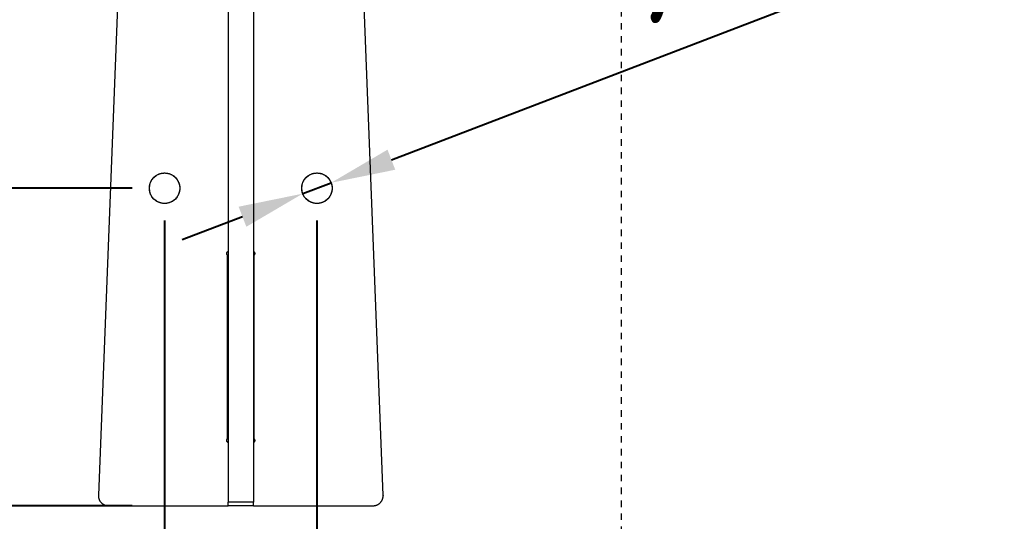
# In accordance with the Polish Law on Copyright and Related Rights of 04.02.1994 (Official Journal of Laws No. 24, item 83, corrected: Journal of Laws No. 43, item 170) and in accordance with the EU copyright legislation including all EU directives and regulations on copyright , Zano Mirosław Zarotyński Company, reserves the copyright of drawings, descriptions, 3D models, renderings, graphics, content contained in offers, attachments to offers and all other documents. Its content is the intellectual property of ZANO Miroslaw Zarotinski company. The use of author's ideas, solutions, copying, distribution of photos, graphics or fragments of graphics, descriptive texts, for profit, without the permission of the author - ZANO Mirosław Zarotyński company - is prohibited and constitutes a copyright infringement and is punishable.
# Model space of a CAD drawing. Header units: inches. Extents: x -12 to 193, y -19 to 105.
# Drawn here: x -2.96 to 12.38, y -10.54 to -2.77 of the extents above; entities that cross this region are included whole.
import ezdxf

# ---------------------------------------------------------------- set-up
doc = ezdxf.new("R2010")
doc.units = ezdxf.units.IN
doc.linetypes.add('HIDDEN', pattern=[1.905, 1.27, -0.635])
for name, color, linetype, lineweight in [('ZANO_R', 7, 'Continuous', 0), ('ZANO_R_przerywana', 250, 'HIDDEN', 0), ('ZANO_W', 1, 'Continuous', 0)]:
    doc.layers.add(name, color=color, linetype=linetype, lineweight=lineweight)
doc.styles.get("Standard").update_dxf_attribs({"font": 'arial.ttf'})
doc.dimstyles.new('amerykanie', dxfattribs={"dimtxt": 50, "dimasz": 50, "dimexe": 0.5, "dimexo": 0.5, "dimgap": 1, "dimtad": 1, "dimdec": 0, "dimzin": 0, "dimlunit": 5, "dimtxsty": 'Standard', "dimcen": 0.09, "dimclrd": 1, "dimclre": 1, "dimclrt": 1, "dimazin": 0, "dimtfac": 1, "dimtdec": 0, "dimtmove": 0, "dimatfit": 3, "dimfxl": 1, "dimtzin": 0, "dimarcsym": 1})

# ---------------------------------------------------------------- blocks, each defined once
blk = doc.blocks.new('*D363')
at = {"layer": 'ZANO_W', "color": 1, "lineweight": -2}
for p, q in [((-0.716, -5.879), (-0.716, -15.651)), ((1.647, -5.879), (1.647, -15.651)), ((-1.716, -15.151), (-2.716, -15.151)), ((-0.716, -15.151), (1.647, -15.151)), ((2.098, -17.881), (0.465, -15.151)), ((2.647, -15.151), (3.647, -15.151)), ((7.981, -17.881), (2.098, -17.881))]:
    blk.add_line(p, q, dxfattribs=at)
at = {"layer": 'ZANO_W', "color": 1}
for points in [[(-1.716, -15.317), (-1.716, -14.984), (-0.716, -15.151)], [(2.647, -14.984), (2.647, -15.317), (1.647, -15.151)]]:
    blk.add_solid(points, dxfattribs=at)
at = {"layer": 'ZANO_W', "color": 1, "insert": (5.04, -16.54), "char_height": 1.625, "attachment_point": 5}
blk.add_mtext('2 3/8', dxfattribs=at)
blk = doc.blocks.new('*D364')
at = {"layer": 'ZANO_W', "color": 1, "lineweight": -2}
for p, q in [((1.647, -5.879), (1.647, -15.651)), ((31.568, -5.879), (31.568, -15.651)), ((2.647, -15.151), (30.568, -15.151))]:
    blk.add_line(p, q, dxfattribs=at)
at = {"layer": 'ZANO_W', "color": 1}
for points in [[(2.647, -14.984), (2.647, -15.317), (1.647, -15.151)], [(30.568, -15.317), (30.568, -14.984), (31.568, -15.151)]]:
    blk.add_solid(points, dxfattribs=at)
at = {"layer": 'ZANO_W', "color": 1, "insert": (16.607, -13.811), "char_height": 1.625, "attachment_point": 5}
blk.add_mtext('29 15/16', dxfattribs=at)
blk = doc.blocks.new('*D368')
at = {"layer": 'ZANO_W', "color": 1, "lineweight": -2}
for p, q in [((-1.216, 2.956), (-6.384, 2.956)), ((-5.884, -4.379), (-5.884, 1.956)), ((-1.216, -5.379), (-6.384, -5.379))]:
    blk.add_line(p, q, dxfattribs=at)
at = {"layer": 'ZANO_W', "color": 1}
for points in [[(-5.718, 1.956), (-6.051, 1.956), (-5.884, 2.956)], [(-6.051, -4.379), (-5.718, -4.379), (-5.884, -5.379)]]:
    blk.add_solid(points, dxfattribs=at)
at = {"layer": 'ZANO_W', "color": 1, "insert": (-7.224, -1.211), "char_height": 1.625, "attachment_point": 5, "rotation": 90}
blk.add_mtext('8 5/16', dxfattribs=at)
blk = doc.blocks.new('*D369')
at = {"layer": 'ZANO_W', "color": 1, "lineweight": -2}
for p, q in [((-8.396, 1.327), (-8.396, -7.114)), ((-1.216, -5.379), (-6.384, -5.379)), ((-5.884, -6.379), (-5.884, -9.3)), ((-8.396, -7.114), (-5.884, -7.839)), ((-1.216, -10.3), (-6.384, -10.3))]:
    blk.add_line(p, q, dxfattribs=at)
at = {"layer": 'ZANO_W', "color": 1}
for points in [[(-5.718, -6.379), (-6.051, -6.379), (-5.884, -5.379)], [(-6.051, -9.3), (-5.718, -9.3), (-5.884, -10.3)]]:
    blk.add_solid(points, dxfattribs=at)
at = {"layer": 'ZANO_W', "color": 1, "insert": (-9.736, -2.893), "char_height": 1.625, "attachment_point": 5, "rotation": 90}
blk.add_mtext('4 15/16', dxfattribs=at)
blk = doc.blocks.new('*D371')
at = {"layer": 'ZANO_W', "color": 1, "lineweight": -2}
for p, q in [((2.801, -4.937), (11.999, -1.416)), ((1.426, -5.463), (1.867, -5.294)), ((0.492, -5.821), (-0.442, -6.178))]:
    blk.add_line(p, q, dxfattribs=at)
at = {"layer": 'ZANO_W', "color": 1}
for points in [[(2.741, -4.781), (2.861, -5.092), (1.867, -5.294)], [(0.552, -5.976), (0.432, -5.665), (1.426, -5.463)]]:
    blk.add_solid(points, dxfattribs=at)
at = {"layer": 'ZANO_W', "color": 1, "insert": (8.842, -1.152), "char_height": 1.625, "attachment_point": 5, "rotation": 20.9449}
blk.add_mtext('∅1/2', dxfattribs=at)

msp = doc.modelspace()

# ---------------------------------------------------------------- linework, layer by layer
at = {"layer": 'ZANO_R'}
for p, q in [((0.26856, 3.00879), (0.26856, -10.24711)), ((0.66226, 3.00879), (0.66226, -10.24711)), ((-1.23832, 2.80462), (-1.74278, -10.13632)), ((2.6736, -10.13632), (2.16914, 2.80462)), ((-0.8925, -5.22204), (-0.88699, -5.21603)), ((-0.88699, -5.21603), (-0.88128, -5.21021)), ((-0.88128, -5.21021), (-0.87536, -5.20459)), ((-0.87536, -5.20459), (-0.86926, -5.19919)), ((-0.86926, -5.19919), (-0.86297, -5.19399)), ((-0.86297, -5.19399), (-0.85651, -5.18902)), ((-0.85651, -5.18902), (-0.84988, -5.18427)), ((-0.84988, -5.18427), (-0.84309, -5.17976)), ((-0.84309, -5.17976), (-0.83615, -5.17548)), ((-0.83615, -5.17548), (-0.82906, -5.17144)), ((-0.82906, -5.17144), (-0.82184, -5.16765)), ((-0.82184, -5.16765), (-0.81449, -5.16411)), ((-0.81449, -5.16411), (-0.80703, -5.16083)), ((-0.80703, -5.16083), (-0.79946, -5.15781)), ((-0.79946, -5.15781), (-0.79178, -5.15505)), ((-0.79178, -5.15505), (-0.78402, -5.15256)), ((-0.78402, -5.15256), (-0.77617, -5.15033)), ((-0.77617, -5.15033), (-0.76825, -5.14838)), ((-0.76825, -5.14838), (-0.76027, -5.1467)), ((-0.76027, -5.1467), (-0.75224, -5.1453)), ((-0.75224, -5.1453), (-0.74416, -5.14418)), ((-0.74416, -5.14418), (-0.73605, -5.14334)), ((-0.73605, -5.14334), (-0.72792, -5.14277)), ((-0.72792, -5.14277), (-0.71977, -5.14249)), ((-0.71977, -5.14249), (-0.71161, -5.14249)), ((-0.71161, -5.14249), (-0.70346, -5.14277)), ((-0.70346, -5.14277), (-0.69533, -5.14334)), ((-0.69533, -5.14334), (-0.68722, -5.14418)), ((-0.68722, -5.14418), (-0.67914, -5.1453)), ((-0.67914, -5.1453), (-0.67111, -5.1467)), ((-0.67111, -5.1467), (-0.66313, -5.14838)), ((-0.66313, -5.14838), (-0.65521, -5.15033)), ((-0.65521, -5.15033), (-0.64736, -5.15256)), ((-0.64736, -5.15256), (-0.6396, -5.15505)), ((-0.6396, -5.15505), (-0.63193, -5.15781)), ((-0.63193, -5.15781), (-0.62435, -5.16083)), ((-0.62435, -5.16083), (-0.61689, -5.16411)), ((-0.61689, -5.16411), (-0.60954, -5.16765)), ((-0.60954, -5.16765), (-0.60232, -5.17144)), ((-0.60232, -5.17144), (-0.59523, -5.17548)), ((-0.59523, -5.17548), (-0.58829, -5.17976)), ((-0.58829, -5.17976), (-0.5815, -5.18427)), ((-0.5815, -5.18427), (-0.57487, -5.18902)), ((-0.57487, -5.18902), (-0.56841, -5.19399)), ((-0.56841, -5.19399), (-0.56212, -5.19919)), ((-0.56212, -5.19919), (-0.55602, -5.20459)), ((-0.55602, -5.20459), (-0.55011, -5.21021)), ((-0.55011, -5.21021), (-0.54439, -5.21603)), ((-0.54439, -5.21603), (-0.53888, -5.22204)), ((1.4697, -5.22204), (1.47521, -5.21603)), ((1.47521, -5.21603), (1.48093, -5.21021)), ((1.48093, -5.21021), (1.48684, -5.20459)), ((1.48684, -5.20459), (1.49295, -5.19919)), ((1.49295, -5.19919), (1.49923, -5.19399)), ((1.49923, -5.19399), (1.50569, -5.18902)), ((1.50569, -5.18902), (1.51232, -5.18427)), ((1.51232, -5.18427), (1.51911, -5.17976)), ((1.51911, -5.17976), (1.52606, -5.17548)), ((1.52606, -5.17548), (1.53314, -5.17144)), ((1.53314, -5.17144), (1.54036, -5.16765)), ((1.54036, -5.16765), (1.54771, -5.16411)), ((1.54771, -5.16411), (1.55517, -5.16083)), ((1.55517, -5.16083), (1.56275, -5.15781)), ((1.56275, -5.15781), (1.57042, -5.15505)), ((1.57042, -5.15505), (1.57819, -5.15256)), ((1.57819, -5.15256), (1.58603, -5.15033)), ((1.58603, -5.15033), (1.59395, -5.14838)), ((1.59395, -5.14838), (1.60193, -5.1467)), ((1.60193, -5.1467), (1.60996, -5.1453)), ((1.60996, -5.1453), (1.61804, -5.14418)), ((1.61804, -5.14418), (1.62615, -5.14334)), ((1.62615, -5.14334), (1.63429, -5.14277)), ((1.63429, -5.14277), (1.64244, -5.14249)), ((1.64244, -5.14249), (1.65059, -5.14249)), ((1.65059, -5.14249), (1.65874, -5.14277)), ((1.65874, -5.14277), (1.66688, -5.14334)), ((1.66688, -5.14334), (1.67499, -5.14418)), ((1.67499, -5.14418), (1.68306, -5.1453)), ((1.68306, -5.1453), (1.6911, -5.1467)), ((1.6911, -5.1467), (1.69908, -5.14838)), ((1.69908, -5.14838), (1.70699, -5.15033)), ((1.70699, -5.15033), (1.71484, -5.15256)), ((1.71484, -5.15256), (1.7226, -5.15505)), ((1.7226, -5.15505), (1.73028, -5.15781)), ((1.73028, -5.15781), (1.73785, -5.16083)), ((1.73785, -5.16083), (1.74532, -5.16411)), ((1.74532, -5.16411), (1.75266, -5.16765)), ((1.75266, -5.16765), (1.75988, -5.17144)), ((1.75988, -5.17144), (1.76697, -5.17548)), ((1.76697, -5.17548), (1.77391, -5.17976)), ((1.77391, -5.17976), (1.7807, -5.18427)), ((1.7807, -5.18427), (1.78733, -5.18902)), ((1.78733, -5.18902), (1.79379, -5.19399)), ((1.79379, -5.19399), (1.80008, -5.19919)), ((1.80008, -5.19919), (1.80618, -5.20459)), ((1.80618, -5.20459), (1.8121, -5.21021)), ((1.8121, -5.21021), (1.81781, -5.21603)), ((1.81781, -5.21603), (1.82333, -5.22204)), ((-0.95177, -5.37052), (-0.95135, -5.36238)), ((-0.95135, -5.36238), (-0.95064, -5.35426)), ((-0.95064, -5.35426), (-0.94966, -5.34616)), ((-0.94966, -5.34616), (-0.9484, -5.33811)), ((-0.9484, -5.33811), (-0.94686, -5.3301)), ((-0.94686, -5.3301), (-0.94505, -5.32215)), ((-0.94505, -5.32215), (-0.94296, -5.31426)), ((-0.94296, -5.31426), (-0.9406, -5.30646)), ((-0.9406, -5.30646), (-0.93797, -5.29874)), ((-0.93797, -5.29874), (-0.93508, -5.29111)), ((-0.93508, -5.29111), (-0.93193, -5.28359)), ((-0.93193, -5.28359), (-0.92852, -5.27619)), ((-0.92852, -5.27619), (-0.92485, -5.2689)), ((-0.92485, -5.2689), (-0.92094, -5.26175)), ((-0.92094, -5.26175), (-0.91678, -5.25473)), ((-0.91678, -5.25473), (-0.91238, -5.24787)), ((-0.91238, -5.24787), (-0.90775, -5.24115)), ((-0.90775, -5.24115), (-0.90289, -5.23461)), ((-0.90289, -5.23461), (-0.89781, -5.22823)), ((-0.89781, -5.22823), (-0.8925, -5.22204)), ((-0.53888, -5.22204), (-0.53358, -5.22823)), ((-0.53358, -5.22823), (-0.52849, -5.23461)), ((-0.52849, -5.23461), (-0.52363, -5.24115)), ((-0.52363, -5.24115), (-0.519, -5.24787)), ((-0.519, -5.24787), (-0.5146, -5.25473)), ((-0.5146, -5.25473), (-0.51044, -5.26175)), ((-0.51044, -5.26175), (-0.50653, -5.2689)), ((-0.50653, -5.2689), (-0.50286, -5.27619)), ((-0.50286, -5.27619), (-0.49945, -5.28359)), ((-0.49945, -5.28359), (-0.4963, -5.29111)), ((-0.4963, -5.29111), (-0.49341, -5.29874)), ((-0.49341, -5.29874), (-0.49078, -5.30646)), ((-0.49078, -5.30646), (-0.48842, -5.31426)), ((-0.48842, -5.31426), (-0.48633, -5.32215)), ((-0.48633, -5.32215), (-0.48452, -5.3301)), ((-0.48452, -5.3301), (-0.48298, -5.33811)), ((-0.48298, -5.33811), (-0.48172, -5.34616)), ((-0.48172, -5.34616), (-0.48074, -5.35426)), ((-0.48074, -5.35426), (-0.48003, -5.36238)), ((-0.48003, -5.36238), (-0.47961, -5.37052)), ((1.41043, -5.37052), (1.41086, -5.36238)), ((1.41086, -5.36238), (1.41156, -5.35426)), ((1.41156, -5.35426), (1.41254, -5.34616)), ((1.41254, -5.34616), (1.4138, -5.33811)), ((1.4138, -5.33811), (1.41534, -5.3301)), ((1.41534, -5.3301), (1.41716, -5.32215)), ((1.41716, -5.32215), (1.41924, -5.31426)), ((1.41924, -5.31426), (1.4216, -5.30646)), ((1.4216, -5.30646), (1.42423, -5.29874)), ((1.42423, -5.29874), (1.42712, -5.29111)), ((1.42712, -5.29111), (1.43027, -5.28359)), ((1.43027, -5.28359), (1.43369, -5.27619)), ((1.43369, -5.27619), (1.43735, -5.2689)), ((1.43735, -5.2689), (1.44126, -5.26175)), ((1.44126, -5.26175), (1.44542, -5.25473)), ((1.44542, -5.25473), (1.44982, -5.24787)), ((1.44982, -5.24787), (1.45445, -5.24115)), ((1.45445, -5.24115), (1.45931, -5.23461)), ((1.45931, -5.23461), (1.4644, -5.22823)), ((1.4644, -5.22823), (1.4697, -5.22204)), ((1.82333, -5.22204), (1.82863, -5.22823)), ((1.82863, -5.22823), (1.83371, -5.23461)), ((1.83371, -5.23461), (1.83857, -5.24115)), ((1.83857, -5.24115), (1.84321, -5.24787)), ((1.84321, -5.24787), (1.8476, -5.25473)), ((1.8476, -5.25473), (1.85176, -5.26175)), ((1.85176, -5.26175), (1.85568, -5.2689)), ((1.85568, -5.2689), (1.85934, -5.27619)), ((1.85934, -5.27619), (1.86275, -5.28359)), ((1.86275, -5.28359), (1.8659, -5.29111)), ((1.8659, -5.29111), (1.8688, -5.29874)), ((1.8688, -5.29874), (1.87142, -5.30646)), ((1.87142, -5.30646), (1.87378, -5.31426)), ((1.87378, -5.31426), (1.87587, -5.32215)), ((1.87587, -5.32215), (1.87768, -5.3301)), ((1.87768, -5.3301), (1.87922, -5.33811)), ((1.87922, -5.33811), (1.88048, -5.34616)), ((1.88048, -5.34616), (1.88147, -5.35426)), ((1.88147, -5.35426), (1.88217, -5.36238)), ((1.88217, -5.36238), (1.88259, -5.37052)), ((-0.95191, -5.37868), (-0.95177, -5.37052)), ((-0.95177, -5.38683), (-0.95191, -5.37868)), ((-0.95135, -5.39498), (-0.95177, -5.38683)), ((-0.95064, -5.4031), (-0.95135, -5.39498)), ((-0.94966, -5.41119), (-0.95064, -5.4031)), ((-0.9484, -5.41925), (-0.94966, -5.41119)), ((-0.94686, -5.42726), (-0.9484, -5.41925)), ((-0.94505, -5.43521), (-0.94686, -5.42726)), ((-0.94296, -5.44309), (-0.94505, -5.43521)), ((-0.9406, -5.4509), (-0.94296, -5.44309)), ((-0.93797, -5.45862), (-0.9406, -5.4509)), ((-0.93508, -5.46624), (-0.93797, -5.45862)), ((-0.93193, -5.47376), (-0.93508, -5.46624)), ((-0.92852, -5.48117), (-0.93193, -5.47376)), ((-0.92485, -5.48846), (-0.92852, -5.48117)), ((-0.92094, -5.49561), (-0.92485, -5.48846)), ((-0.91678, -5.50262), (-0.92094, -5.49561)), ((-0.91238, -5.50949), (-0.91678, -5.50262)), ((-0.90775, -5.5162), (-0.91238, -5.50949)), ((-0.90289, -5.52275), (-0.90775, -5.5162)), ((-0.89781, -5.52912), (-0.90289, -5.52275)), ((-0.52849, -5.52275), (-0.53358, -5.52912)), ((-0.52363, -5.5162), (-0.52849, -5.52275)), ((-0.519, -5.50949), (-0.52363, -5.5162)), ((-0.5146, -5.50262), (-0.519, -5.50949)), ((-0.51044, -5.49561), (-0.5146, -5.50262)), ((-0.50653, -5.48846), (-0.51044, -5.49561)), ((-0.50286, -5.48117), (-0.50653, -5.48846)), ((-0.49945, -5.47376), (-0.50286, -5.48117)), ((-0.4963, -5.46624), (-0.49945, -5.47376)), ((-0.49341, -5.45862), (-0.4963, -5.46624)), ((-0.49078, -5.4509), (-0.49341, -5.45862)), ((-0.48842, -5.44309), (-0.49078, -5.4509)), ((-0.48633, -5.43521), (-0.48842, -5.44309)), ((-0.48452, -5.42726), (-0.48633, -5.43521)), ((-0.48298, -5.41925), (-0.48452, -5.42726)), ((-0.48172, -5.41119), (-0.48298, -5.41925)), ((-0.48074, -5.4031), (-0.48172, -5.41119)), ((-0.48003, -5.39498), (-0.48074, -5.4031)), ((-0.47961, -5.38683), (-0.48003, -5.39498)), ((-0.47961, -5.37052), (-0.47947, -5.37868)), ((-0.47947, -5.37868), (-0.47961, -5.38683)), ((1.41029, -5.37868), (1.41043, -5.37052)), ((1.41043, -5.38683), (1.41029, -5.37868)), ((1.41086, -5.39498), (1.41043, -5.38683)), ((1.41156, -5.4031), (1.41086, -5.39498)), ((1.41254, -5.41119), (1.41156, -5.4031)), ((1.4138, -5.41925), (1.41254, -5.41119)), ((1.41534, -5.42726), (1.4138, -5.41925)), ((1.41716, -5.43521), (1.41534, -5.42726)), ((1.41924, -5.44309), (1.41716, -5.43521)), ((1.4216, -5.4509), (1.41924, -5.44309)), ((1.42423, -5.45862), (1.4216, -5.4509)), ((1.42712, -5.46624), (1.42423, -5.45862)), ((1.43027, -5.47376), (1.42712, -5.46624)), ((1.43369, -5.48117), (1.43027, -5.47376)), ((1.43735, -5.48846), (1.43369, -5.48117)), ((1.44126, -5.49561), (1.43735, -5.48846)), ((1.44542, -5.50262), (1.44126, -5.49561)), ((1.44982, -5.50949), (1.44542, -5.50262)), ((1.45445, -5.5162), (1.44982, -5.50949)), ((1.45931, -5.52275), (1.45445, -5.5162)), ((1.4644, -5.52912), (1.45931, -5.52275)), ((1.83371, -5.52275), (1.82863, -5.52912)), ((1.83857, -5.5162), (1.83371, -5.52275)), ((1.84321, -5.50949), (1.83857, -5.5162)), ((1.8476, -5.50262), (1.84321, -5.50949)), ((1.85176, -5.49561), (1.8476, -5.50262)), ((1.85568, -5.48846), (1.85176, -5.49561)), ((1.85934, -5.48117), (1.85568, -5.48846)), ((1.86275, -5.47376), (1.85934, -5.48117)), ((1.8659, -5.46624), (1.86275, -5.47376)), ((1.8688, -5.45862), (1.8659, -5.46624)), ((1.87142, -5.4509), (1.8688, -5.45862)), ((1.87378, -5.44309), (1.87142, -5.4509)), ((1.87587, -5.43521), (1.87378, -5.44309)), ((1.87768, -5.42726), (1.87587, -5.43521)), ((1.87922, -5.41925), (1.87768, -5.42726)), ((1.88048, -5.41119), (1.87922, -5.41925)), ((1.88147, -5.4031), (1.88048, -5.41119)), ((1.88217, -5.39498), (1.88147, -5.4031)), ((1.88259, -5.38683), (1.88217, -5.39498)), ((1.88259, -5.37052), (1.88273, -5.37868)), ((1.88273, -5.37868), (1.88259, -5.38683)), ((-0.8925, -5.53532), (-0.89781, -5.52912)), ((-0.88699, -5.54133), (-0.8925, -5.53532)), ((-0.88128, -5.54715), (-0.88699, -5.54133)), ((-0.87536, -5.55276), (-0.88128, -5.54715)), ((-0.86926, -5.55817), (-0.87536, -5.55276)), ((-0.86297, -5.56336), (-0.86926, -5.55817)), ((-0.85651, -5.56834), (-0.86297, -5.56336)), ((-0.84988, -5.57308), (-0.85651, -5.56834)), ((-0.84309, -5.5776), (-0.84988, -5.57308)), ((-0.83615, -5.58188), (-0.84309, -5.5776)), ((-0.82906, -5.58591), (-0.83615, -5.58188)), ((-0.82184, -5.5897), (-0.82906, -5.58591)), ((-0.81449, -5.59324), (-0.82184, -5.5897)), ((-0.80703, -5.59653), (-0.81449, -5.59324)), ((-0.79946, -5.59955), (-0.80703, -5.59653)), ((-0.79178, -5.60231), (-0.79946, -5.59955)), ((-0.78402, -5.6048), (-0.79178, -5.60231)), ((-0.77617, -5.60702), (-0.78402, -5.6048)), ((-0.76825, -5.60898), (-0.77617, -5.60702)), ((-0.76027, -5.61065), (-0.76825, -5.60898)), ((-0.75224, -5.61205), (-0.76027, -5.61065)), ((-0.74416, -5.61318), (-0.75224, -5.61205)), ((-0.73605, -5.61402), (-0.74416, -5.61318)), ((-0.72792, -5.61458), (-0.73605, -5.61402)), ((-0.71977, -5.61486), (-0.72792, -5.61458)), ((-0.71161, -5.61486), (-0.71977, -5.61486)), ((-0.70346, -5.61458), (-0.71161, -5.61486)), ((-0.69533, -5.61402), (-0.70346, -5.61458)), ((-0.68722, -5.61318), (-0.69533, -5.61402)), ((-0.67914, -5.61205), (-0.68722, -5.61318)), ((-0.67111, -5.61065), (-0.67914, -5.61205)), ((-0.66313, -5.60898), (-0.67111, -5.61065)), ((-0.65521, -5.60702), (-0.66313, -5.60898)), ((-0.64736, -5.6048), (-0.65521, -5.60702)), ((-0.6396, -5.60231), (-0.64736, -5.6048)), ((-0.63193, -5.59955), (-0.6396, -5.60231)), ((-0.62435, -5.59653), (-0.63193, -5.59955)), ((-0.61689, -5.59324), (-0.62435, -5.59653)), ((-0.60954, -5.5897), (-0.61689, -5.59324)), ((-0.60232, -5.58591), (-0.60954, -5.5897)), ((-0.59523, -5.58188), (-0.60232, -5.58591)), ((-0.58829, -5.5776), (-0.59523, -5.58188)), ((-0.5815, -5.57308), (-0.58829, -5.5776)), ((-0.57487, -5.56834), (-0.5815, -5.57308)), ((-0.56841, -5.56336), (-0.57487, -5.56834)), ((-0.56212, -5.55817), (-0.56841, -5.56336)), ((-0.55602, -5.55276), (-0.56212, -5.55817)), ((-0.55011, -5.54715), (-0.55602, -5.55276)), ((-0.54439, -5.54133), (-0.55011, -5.54715)), ((-0.53888, -5.53532), (-0.54439, -5.54133)), ((-0.53358, -5.52912), (-0.53888, -5.53532)), ((1.4697, -5.53532), (1.4644, -5.52912)), ((1.47521, -5.54133), (1.4697, -5.53532)), ((1.48093, -5.54715), (1.47521, -5.54133)), ((1.48684, -5.55276), (1.48093, -5.54715)), ((1.49295, -5.55817), (1.48684, -5.55276)), ((1.49923, -5.56336), (1.49295, -5.55817)), ((1.50569, -5.56834), (1.49923, -5.56336)), ((1.51232, -5.57308), (1.50569, -5.56834)), ((1.51911, -5.5776), (1.51232, -5.57308)), ((1.52606, -5.58188), (1.51911, -5.5776)), ((1.53314, -5.58591), (1.52606, -5.58188)), ((1.54036, -5.5897), (1.53314, -5.58591)), ((1.54771, -5.59324), (1.54036, -5.5897)), ((1.55517, -5.59653), (1.54771, -5.59324)), ((1.56275, -5.59955), (1.55517, -5.59653)), ((1.57042, -5.60231), (1.56275, -5.59955)), ((1.57819, -5.6048), (1.57042, -5.60231)), ((1.58603, -5.60702), (1.57819, -5.6048)), ((1.59395, -5.60898), (1.58603, -5.60702)), ((1.60193, -5.61065), (1.59395, -5.60898)), ((1.60996, -5.61205), (1.60193, -5.61065)), ((1.61804, -5.61318), (1.60996, -5.61205)), ((1.62615, -5.61402), (1.61804, -5.61318)), ((1.63429, -5.61458), (1.62615, -5.61402)), ((1.64244, -5.61486), (1.63429, -5.61458)), ((1.65059, -5.61486), (1.64244, -5.61486)), ((1.65874, -5.61458), (1.65059, -5.61486)), ((1.66688, -5.61402), (1.65874, -5.61458)), ((1.67499, -5.61318), (1.66688, -5.61402)), ((1.68306, -5.61205), (1.67499, -5.61318)), ((1.6911, -5.61065), (1.68306, -5.61205)), ((1.69908, -5.60898), (1.6911, -5.61065)), ((1.70699, -5.60702), (1.69908, -5.60898)), ((1.71484, -5.6048), (1.70699, -5.60702)), ((1.7226, -5.60231), (1.71484, -5.6048)), ((1.73028, -5.59955), (1.7226, -5.60231)), ((1.73785, -5.59653), (1.73028, -5.59955)), ((1.74532, -5.59324), (1.73785, -5.59653)), ((1.75266, -5.5897), (1.74532, -5.59324)), ((1.75988, -5.58591), (1.75266, -5.5897)), ((1.76697, -5.58188), (1.75988, -5.58591)), ((1.77391, -5.5776), (1.76697, -5.58188)), ((1.7807, -5.57308), (1.77391, -5.5776)), ((1.78733, -5.56834), (1.7807, -5.57308)), ((1.79379, -5.56336), (1.78733, -5.56834)), ((1.80008, -5.55817), (1.79379, -5.56336)), ((1.80618, -5.55276), (1.80008, -5.55817)), ((1.8121, -5.54715), (1.80618, -5.55276)), ((1.81781, -5.54133), (1.8121, -5.54715)), ((1.82333, -5.53532), (1.81781, -5.54133)), ((1.82863, -5.52912), (1.82333, -5.53532)), ((0.24916, -6.39077), (0.24918, -6.38941)), ((0.24918, -6.39211), (0.24916, -6.39077)), ((0.24918, -6.38941), (0.24925, -6.38804)), ((0.24925, -6.39346), (0.24918, -6.39211)), ((0.24925, -6.38804), (0.24937, -6.38669)), ((0.24936, -6.39479), (0.24925, -6.39346)), ((0.24952, -6.39613), (0.24936, -6.39479)), ((0.24937, -6.38669), (0.24953, -6.38533)), ((0.24973, -6.39746), (0.24952, -6.39613)), ((0.24953, -6.38533), (0.24974, -6.38399)), ((0.24998, -6.39878), (0.24973, -6.39746)), ((0.24974, -6.38399), (0.25, -6.38265)), ((0.25028, -6.40009), (0.24998, -6.39878)), ((0.25, -6.38265), (0.25031, -6.38132)), ((0.25062, -6.40139), (0.25028, -6.40009)), ((0.25031, -6.38132), (0.25066, -6.38)), ((0.251, -6.40268), (0.25062, -6.40139)), ((0.25066, -6.38), (0.25105, -6.37869)), ((0.25143, -6.40395), (0.251, -6.40268)), ((0.25105, -6.37869), (0.25149, -6.3774)), ((0.2519, -6.40521), (0.25143, -6.40395)), ((0.25149, -6.3774), (0.25198, -6.37613)), ((0.25242, -6.40645), (0.2519, -6.40521)), ((0.25198, -6.37613), (0.25251, -6.37487)), ((0.25297, -6.40768), (0.25242, -6.40645)), ((0.25251, -6.37487), (0.25308, -6.37364)), ((0.25357, -6.40888), (0.25297, -6.40768)), ((0.25308, -6.37364), (0.25369, -6.37242)), ((0.25421, -6.41006), (0.25357, -6.40888)), ((0.25369, -6.37242), (0.25435, -6.37122)), ((0.25489, -6.41122), (0.25421, -6.41006)), ((0.25435, -6.37122), (0.25505, -6.37005)), ((0.25561, -6.41236), (0.25489, -6.41122)), ((0.25505, -6.37005), (0.25578, -6.36891)), ((0.25636, -6.41347), (0.25561, -6.41236)), ((0.25578, -6.36891), (0.25656, -6.36778)), ((0.25716, -6.41456), (0.25636, -6.41347)), ((0.25656, -6.36778), (0.25738, -6.36669)), ((0.25799, -6.41561), (0.25716, -6.41456)), ((0.25738, -6.36669), (0.25823, -6.36563)), ((0.25885, -6.41664), (0.25799, -6.41561)), ((0.25823, -6.36563), (0.25912, -6.36459)), ((0.25975, -6.41764), (0.25885, -6.41664)), ((0.25912, -6.36459), (0.26004, -6.36359)), ((0.26069, -6.41861), (0.25975, -6.41764)), ((0.26004, -6.36359), (0.261, -6.36262)), ((0.26069, -9.26001), (0.26069, -6.41861)), ((0.261, -6.36262), (0.26199, -6.36168)), ((0.26199, -6.36168), (0.26301, -6.36078)), ((0.26301, -6.36078), (0.26407, -6.35992)), ((0.26407, -6.35992), (0.26515, -6.35909)), ((0.26515, -6.35909), (0.26626, -6.3583)), ((0.26626, -6.3583), (0.2674, -6.35755)), ((0.2674, -6.35755), (0.26856, -6.35684)), ((0.66226, -6.35684), (0.66342, -6.35754)), ((0.66342, -6.35754), (0.66455, -6.35829)), ((0.66455, -6.35829), (0.66565, -6.35907)), ((0.66565, -6.35907), (0.66673, -6.3599)), ((0.66673, -6.3599), (0.66778, -6.36076)), ((0.66778, -6.36076), (0.6688, -6.36165)), ((0.6688, -6.36165), (0.66978, -6.36258)), ((0.66978, -6.36258), (0.67074, -6.36354)), ((0.67108, -6.41763), (0.67014, -6.41861)), ((0.67014, -6.41861), (0.67014, -9.26001)), ((0.67074, -6.36354), (0.67166, -6.36454)), ((0.67198, -6.41663), (0.67108, -6.41763)), ((0.67166, -6.36454), (0.67254, -6.36556)), ((0.67286, -6.41559), (0.67198, -6.41663)), ((0.67254, -6.36556), (0.67339, -6.36662)), ((0.67369, -6.41452), (0.67286, -6.41559)), ((0.67339, -6.36662), (0.6742, -6.3677)), ((0.67449, -6.41343), (0.67369, -6.41452)), ((0.6742, -6.3677), (0.67498, -6.36882)), ((0.67525, -6.41231), (0.67449, -6.41343)), ((0.67498, -6.36882), (0.67571, -6.36995)), ((0.67597, -6.41116), (0.67525, -6.41231)), ((0.67571, -6.36995), (0.67641, -6.37112)), ((0.67666, -6.40999), (0.67597, -6.41116)), ((0.67641, -6.37112), (0.67707, -6.3723)), ((0.6773, -6.40879), (0.67666, -6.40999)), ((0.67707, -6.3723), (0.67768, -6.37351)), ((0.6779, -6.40758), (0.6773, -6.40879)), ((0.67768, -6.37351), (0.67826, -6.37474)), ((0.67845, -6.40634), (0.6779, -6.40758)), ((0.67826, -6.37474), (0.67879, -6.37598)), ((0.67897, -6.40509), (0.67845, -6.40634)), ((0.67879, -6.37598), (0.67927, -6.37725)), ((0.67944, -6.40382), (0.67897, -6.40509)), ((0.67927, -6.37725), (0.67972, -6.37853)), ((0.67987, -6.40253), (0.67944, -6.40382)), ((0.67972, -6.37853), (0.68012, -6.37982)), ((0.68025, -6.40123), (0.67987, -6.40253)), ((0.68012, -6.37982), (0.68047, -6.38113)), ((0.68059, -6.39992), (0.68025, -6.40123)), ((0.68047, -6.38113), (0.68078, -6.38245)), ((0.68088, -6.3986), (0.68059, -6.39992)), ((0.68078, -6.38245), (0.68104, -6.38378)), ((0.68113, -6.39727), (0.68088, -6.3986)), ((0.68104, -6.38378), (0.68126, -6.38512)), ((0.68133, -6.39593), (0.68113, -6.39727)), ((0.68126, -6.38512), (0.68143, -6.38646)), ((0.68148, -6.39458), (0.68133, -6.39593)), ((0.68143, -6.38646), (0.68156, -6.38781)), ((0.68159, -6.39323), (0.68148, -6.39458)), ((0.68156, -6.38781), (0.68163, -6.38917)), ((0.68165, -6.39188), (0.68159, -6.39323)), ((0.68163, -6.38917), (0.68167, -6.39052)), ((0.68167, -6.39052), (0.68165, -6.39188)), ((0.24916, -9.28784), (0.24918, -9.2865)), ((0.24918, -9.28921), (0.24916, -9.28784)), ((0.24918, -9.2865), (0.24925, -9.28516)), ((0.24925, -9.29057), (0.24918, -9.28921)), ((0.24925, -9.28516), (0.24936, -9.28382)), ((0.24937, -9.29193), (0.24925, -9.29057)), ((0.24936, -9.28382), (0.24952, -9.28248)), ((0.24953, -9.29328), (0.24937, -9.29193)), ((0.24952, -9.28248), (0.24973, -9.28116)), ((0.24974, -9.29463), (0.24953, -9.29328)), ((0.24973, -9.28116), (0.24998, -9.27983)), ((0.25, -9.29597), (0.24974, -9.29463)), ((0.24998, -9.27983), (0.25028, -9.27852)), ((0.25031, -9.2973), (0.25, -9.29597)), ((0.25028, -9.27852), (0.25062, -9.27722)), ((0.25066, -9.29861), (0.25031, -9.2973)), ((0.25062, -9.27722), (0.251, -9.27593)), ((0.25105, -9.29992), (0.25066, -9.29861)), ((0.251, -9.27593), (0.25143, -9.27466)), ((0.25149, -9.30121), (0.25105, -9.29992)), ((0.25143, -9.27466), (0.2519, -9.2734)), ((0.25198, -9.30248), (0.25149, -9.30121)), ((0.2519, -9.2734), (0.25242, -9.27216)), ((0.25251, -9.30374), (0.25198, -9.30248)), ((0.25242, -9.27216), (0.25297, -9.27094)), ((0.25308, -9.30498), (0.25251, -9.30374)), ((0.25297, -9.27094), (0.25357, -9.26973)), ((0.25369, -9.30619), (0.25308, -9.30498)), ((0.25357, -9.26973), (0.25421, -9.26855)), ((0.25435, -9.30739), (0.25369, -9.30619)), ((0.25421, -9.26855), (0.25489, -9.26739)), ((0.25505, -9.30856), (0.25435, -9.30739)), ((0.25489, -9.26739), (0.25561, -9.26625)), ((0.25578, -9.30971), (0.25505, -9.30856)), ((0.25561, -9.26625), (0.25636, -9.26514)), ((0.25656, -9.31083), (0.25578, -9.30971)), ((0.25636, -9.26514), (0.25716, -9.26406)), ((0.25738, -9.31192), (0.25656, -9.31083)), ((0.25716, -9.26406), (0.25799, -9.263)), ((0.25823, -9.31299), (0.25738, -9.31192)), ((0.25799, -9.263), (0.25885, -9.26197)), ((0.25912, -9.31402), (0.25823, -9.31299)), ((0.25885, -9.26197), (0.25975, -9.26097)), ((0.26004, -9.31502), (0.25912, -9.31402)), ((0.25975, -9.26097), (0.26069, -9.26001)), ((0.261, -9.31599), (0.26004, -9.31502)), ((0.26199, -9.31693), (0.261, -9.31599)), ((0.26301, -9.31783), (0.26199, -9.31693)), ((0.26407, -9.3187), (0.26301, -9.31783)), ((0.26515, -9.31952), (0.26407, -9.3187)), ((0.26626, -9.32031), (0.26515, -9.31952)), ((0.2674, -9.32107), (0.26626, -9.32031)), ((0.26856, -9.32178), (0.2674, -9.32107)), ((0.66342, -9.32107), (0.66226, -9.32178)), ((0.66455, -9.32032), (0.66342, -9.32107)), ((0.66565, -9.31954), (0.66455, -9.32032)), ((0.66673, -9.31872), (0.66565, -9.31954)), ((0.66778, -9.31786), (0.66673, -9.31872)), ((0.6688, -9.31696), (0.66778, -9.31786)), ((0.66978, -9.31603), (0.6688, -9.31696)), ((0.67074, -9.31507), (0.66978, -9.31603)), ((0.67014, -9.26001), (0.67108, -9.26098)), ((0.67166, -9.31408), (0.67074, -9.31507)), ((0.67108, -9.26098), (0.67198, -9.26199)), ((0.67254, -9.31305), (0.67166, -9.31408)), ((0.67198, -9.26199), (0.67286, -9.26302)), ((0.67339, -9.31199), (0.67254, -9.31305)), ((0.67286, -9.26302), (0.67369, -9.26409)), ((0.6742, -9.31091), (0.67339, -9.31199)), ((0.67369, -9.26409), (0.67449, -9.26519)), ((0.67498, -9.3098), (0.6742, -9.31091)), ((0.67449, -9.26519), (0.67525, -9.26631)), ((0.67571, -9.30866), (0.67498, -9.3098)), ((0.67525, -9.26631), (0.67597, -9.26745)), ((0.67641, -9.3075), (0.67571, -9.30866)), ((0.67597, -9.26745), (0.67666, -9.26862)), ((0.67707, -9.30631), (0.67641, -9.3075)), ((0.67666, -9.26862), (0.6773, -9.26982)), ((0.67768, -9.3051), (0.67707, -9.30631)), ((0.6773, -9.26982), (0.6779, -9.27103)), ((0.67826, -9.30388), (0.67768, -9.3051)), ((0.6779, -9.27103), (0.67845, -9.27227)), ((0.67879, -9.30263), (0.67826, -9.30388)), ((0.67845, -9.27227), (0.67897, -9.27352)), ((0.67927, -9.30136), (0.67879, -9.30263)), ((0.67897, -9.27352), (0.67944, -9.27479)), ((0.67972, -9.30008), (0.67927, -9.30136)), ((0.67944, -9.27479), (0.67987, -9.27608)), ((0.68012, -9.29879), (0.67972, -9.30008)), ((0.67987, -9.27608), (0.68025, -9.27738)), ((0.68047, -9.29748), (0.68012, -9.29879)), ((0.68025, -9.27738), (0.68059, -9.27869)), ((0.68078, -9.29616), (0.68047, -9.29748)), ((0.68059, -9.27869), (0.68088, -9.28001)), ((0.68104, -9.29483), (0.68078, -9.29616)), ((0.68088, -9.28001), (0.68113, -9.28135)), ((0.68126, -9.29349), (0.68104, -9.29483)), ((0.68113, -9.28135), (0.68133, -9.28269)), ((0.68143, -9.29215), (0.68126, -9.29349)), ((0.68133, -9.28269), (0.68148, -9.28403)), ((0.68156, -9.2908), (0.68143, -9.29215)), ((0.68148, -9.28403), (0.68159, -9.28538)), ((0.68163, -9.28945), (0.68156, -9.2908)), ((0.68159, -9.28538), (0.68165, -9.28674)), ((0.68167, -9.28809), (0.68163, -9.28945)), ((0.68165, -9.28674), (0.68167, -9.28809)), ((-1.74278, -10.13632), (-1.74289, -10.14171)), ((-1.74289, -10.14171), (-1.74283, -10.14711)), ((-1.74283, -10.14711), (-1.74258, -10.15249)), ((-1.74258, -10.15249), (-1.74214, -10.15787)), ((-1.74214, -10.15787), (-1.74152, -10.16323)), ((-1.74152, -10.16323), (-1.74072, -10.16856)), ((-1.74072, -10.16856), (-1.73973, -10.17386)), ((-1.73973, -10.17386), (-1.73857, -10.17913)), ((-1.73857, -10.17913), (-1.73722, -10.18435)), ((-1.73722, -10.18435), (-1.7357, -10.18953)), ((-1.7357, -10.18953), (-1.734, -10.19464)), ((-1.734, -10.19464), (-1.73212, -10.1997)), ((-1.73212, -10.1997), (-1.73008, -10.20469)), ((-1.73008, -10.20469), (-1.72786, -10.20961)), ((-1.72786, -10.20961), (-1.72548, -10.21445)), ((-1.72548, -10.21445), (-1.72293, -10.2192)), ((-1.72293, -10.2192), (-1.72022, -10.22387)), ((-1.72022, -10.22387), (-1.71735, -10.22843)), ((-1.71735, -10.22843), (-1.71433, -10.2329)), ((-1.71433, -10.2329), (-1.71116, -10.23726)), ((-1.71116, -10.23726), (-1.70784, -10.24151)), ((-1.70784, -10.24151), (-1.70438, -10.24565)), ((-1.70438, -10.24565), (-1.70077, -10.24966)), ((-1.70077, -10.24966), (-1.69703, -10.25355)), ((-1.69703, -10.25355), (-1.69316, -10.2573)), ((-1.69316, -10.2573), (-1.68917, -10.26093)), ((-1.68917, -10.26093), (-1.68505, -10.26441)), ((-1.68505, -10.26441), (-1.68082, -10.26775)), ((-1.68082, -10.26775), (-1.67647, -10.27094)), ((-1.67647, -10.27094), (-1.67202, -10.27399)), ((-1.67202, -10.27399), (-1.66746, -10.27687)), ((-1.66746, -10.27687), (-1.66281, -10.27961)), ((0.26856, -10.29994), (0.26856, -10.24711)), ((0.66226, -10.24711), (0.26856, -10.24711)), ((0.66226, -10.29994), (0.66226, -10.24711)), ((2.59342, -10.27972), (2.59806, -10.27701)), ((2.59806, -10.27701), (2.60261, -10.27414)), ((2.60261, -10.27414), (2.60705, -10.27111)), ((2.60705, -10.27111), (2.61139, -10.26794)), ((2.61139, -10.26794), (2.61562, -10.26461)), ((2.61562, -10.26461), (2.61973, -10.26115)), ((2.61973, -10.26115), (2.62373, -10.25755)), ((2.62373, -10.25755), (2.62759, -10.25381)), ((2.62759, -10.25381), (2.63133, -10.24994)), ((2.63133, -10.24994), (2.63493, -10.24595)), ((2.63493, -10.24595), (2.6384, -10.24184)), ((2.6384, -10.24184), (2.64172, -10.23761)), ((2.64172, -10.23761), (2.64489, -10.23327)), ((2.64489, -10.23327), (2.64792, -10.22883)), ((2.64792, -10.22883), (2.65079, -10.22428)), ((2.65079, -10.22428), (2.65351, -10.21964)), ((2.65351, -10.21964), (2.65606, -10.21491)), ((2.65606, -10.21491), (2.65845, -10.21009)), ((2.65845, -10.21009), (2.66068, -10.2052)), ((2.66068, -10.2052), (2.66274, -10.20023)), ((2.66274, -10.20023), (2.66463, -10.19519)), ((2.66463, -10.19519), (2.66634, -10.19009)), ((2.66634, -10.19009), (2.66788, -10.18494)), ((2.66788, -10.18494), (2.66924, -10.17974)), ((2.66924, -10.17974), (2.67042, -10.1745)), ((2.67042, -10.1745), (2.67143, -10.16921)), ((2.67143, -10.16921), (2.67225, -10.1639)), ((2.67225, -10.1639), (2.67289, -10.15856)), ((2.67289, -10.15856), (2.67335, -10.1532)), ((2.67335, -10.1532), (2.67363, -10.14783)), ((2.6736, -10.13632), (2.67369, -10.13939)), ((2.67363, -10.14783), (2.67372, -10.14245)), ((2.67369, -10.13939), (2.67372, -10.14245)), ((-1.66281, -10.27961), (-1.65807, -10.28218)), ((-1.65807, -10.28218), (-1.65324, -10.28458)), ((-1.65324, -10.28458), (-1.64833, -10.28682)), ((-1.64833, -10.28682), (-1.64335, -10.28889)), ((-1.64335, -10.28889), (-1.6383, -10.29079)), ((-1.6383, -10.29079), (-1.63319, -10.29251)), ((-1.63319, -10.29251), (-1.62803, -10.29406)), ((-1.62803, -10.29406), (-1.62281, -10.29543)), ((-1.62281, -10.29543), (-1.61755, -10.29662)), ((-1.61755, -10.29662), (-1.61225, -10.29763)), ((-1.61225, -10.29763), (-1.60692, -10.29846)), ((-1.60692, -10.29846), (-1.60157, -10.2991)), ((-1.60157, -10.2991), (-1.59619, -10.29957)), ((-1.59619, -10.29957), (-1.59081, -10.29984)), ((-1.59081, -10.29984), (-1.58542, -10.29994)), ((-1.58542, -10.29994), (0.26856, -10.29994)), ((0.66226, -10.29994), (0.26856, -10.29994)), ((0.66226, -10.29994), (2.51624, -10.29994)), ((2.51624, -10.29994), (2.52161, -10.29984)), ((2.52161, -10.29984), (2.52699, -10.29957)), ((2.52699, -10.29957), (2.53234, -10.29911)), ((2.53234, -10.29911), (2.53768, -10.29847)), ((2.53768, -10.29847), (2.543, -10.29765)), ((2.543, -10.29765), (2.54828, -10.29664)), ((2.54828, -10.29664), (2.55352, -10.29546)), ((2.55352, -10.29546), (2.55873, -10.2941)), ((2.55873, -10.2941), (2.56388, -10.29256)), ((2.56388, -10.29256), (2.56898, -10.29084)), ((2.56898, -10.29084), (2.57401, -10.28896)), ((2.57401, -10.28896), (2.57898, -10.2869)), ((2.57898, -10.2869), (2.58387, -10.28467)), ((2.58387, -10.28467), (2.58869, -10.28228)), ((2.58869, -10.28228), (2.59342, -10.27972))]:
    msp.add_line(p, q, dxfattribs=at)
for centre, radius in [((-0.71567, -5.3787), 0.2362), ((1.64651, -5.37868), 0.23619)]:
    msp.add_circle(centre, radius, dxfattribs=at)
at = {"layer": 'ZANO_R_przerywana', "ltscale": 0.05}
msp.add_line((6.37092, -12.31962), (6.37092, 5.00321), dxfattribs=at)

# ---------------------------------------------------------------- dimensions: what is measured, and where the dimension line sits
at = {"layer": 'ZANO_W'}
dim = msp.add_linear_dim(base=(-5.88421, 2.95596), p1=(-0.71567, -5.3787), p2=(-0.71567, 2.95596), angle=90, dimstyle='amerykanie', override={"dimtxt": 1.625, "dimasz": 1, "dimgap": 0.5, "dimdec": 4, "dimaunit": 1, "dimadec": 1, "dimtdec": 4, "dimtmove": 1, "dimfrac": 2}, dxfattribs=at)
dim.commit()
dim.dimension.update_dxf_attribs({"geometry": '*D368', "text_midpoint": (-7.22443, -1.21137)})
dim = msp.add_linear_dim(base=(-5.88421, -10.29994), p1=(-0.71567, -5.3787), p2=(-0.71567, -10.29994), angle=90, dimstyle='amerykanie', override={"dimtxt": 1.625, "dimasz": 1, "dimgap": 0.5, "dimdec": 4, "dimaunit": 1, "dimadec": 1, "dimtdec": 4, "dimtmove": 1, "dimfrac": 2}, dxfattribs=at)
dim.commit()
dim.dimension.update_dxf_attribs({"geometry": '*D369', "text_midpoint": (-8.39556, -6.61371), "dimtype": 160})
dim = msp.add_diameter_dim_2p(p1=(1.42593, -5.46311), p2=(1.86709, -5.29425), dimstyle='amerykanie', override={"dimtxt": 1.625, "dimasz": 1, "dimgap": 0.5, "dimdec": 4, "dimaunit": 1, "dimadec": 1, "dimtdec": 4, "dimtmove": 1, "dimfrac": 2}, dxfattribs=at)
dim.commit()
dim.dimension.update_dxf_attribs({"geometry": '*D371', "text_midpoint": (9.33311, -2.43655), "dimtype": 163})
dim = msp.add_linear_dim(base=(1.64651, -15.15075), p1=(-0.71567, -5.3787), p2=(1.64651, -5.37868), dimstyle='amerykanie', override={"dimtxt": 1.625, "dimasz": 1, "dimgap": 0.5, "dimdec": 4, "dimaunit": 1, "dimadec": 1, "dimtdec": 4, "dimtmove": 1, "dimfrac": 2}, dxfattribs=at)
dim.commit()
dim.dimension.update_dxf_attribs({"geometry": '*D363', "text_midpoint": (2.59821, -17.88061), "dimtype": 160})
dim = msp.add_linear_dim(base=(31.56778, -15.15075), p1=(1.64651, -5.37868), p2=(31.56778, -5.37867), dimstyle='amerykanie', override={"dimtxt": 1.625, "dimasz": 1, "dimgap": 0.5, "dimdec": 4, "dimaunit": 1, "dimadec": 1, "dimtdec": 4, "dimtmove": 1, "dimfrac": 2}, dxfattribs=at)
dim.commit()
dim.dimension.update_dxf_attribs({"geometry": '*D364', "text_midpoint": (16.60715, -13.81053)})

doc.saveas('drawing.dxf')
